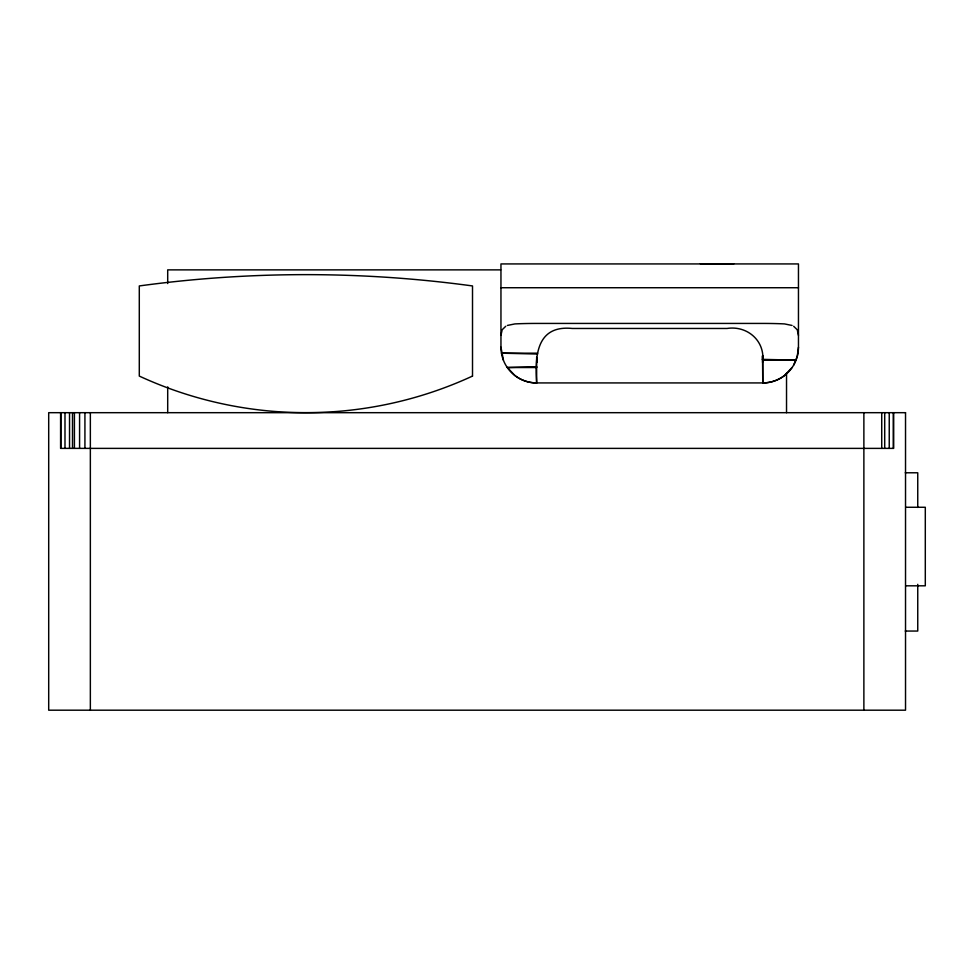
<?xml version="1.0" encoding="UTF-8"?>
<svg xmlns="http://www.w3.org/2000/svg" width="974" height="974" viewBox="0 0 974 974"><rect width="100%" height="100%" fill="white"/><g stroke="black" fill="none" stroke-linecap="round" stroke-linejoin="round"><path stroke-width="1.46" d="M536.808 366.674L507.369 367.527L514.917 375.55A35.648 35.575 0 0 0 536.65 382.928L762.764 382.928L762.532 356.204M793.676 365.08L797.243 356.472L798.461 347.231L798.461 263.93L500.953 263.93L500.953 347.231A35.697 35.697 0 0 0 536.65 382.928C534.799 356.046 536.479 324.817 572.359 328.469L727.067 328.469C747.472 325.243 765.734 341.363 762.508 362.291M762.472 355.632L762.459 360.161L796.001 360.161L762.399 359.357M500.953 335.373L502.17 329.772L505.737 326.29M792.045 367.527L784.496 375.55A35.648 35.575 0 0 1 762.764 382.928L762.764 355.729M507.369 325.45L514.917 323.916A35.648 2.338 0 0 1 536.65 323.429L762.764 323.429A35.648 2.338 0 0 1 784.496 323.916L792.045 325.45M700.367 263.808L733.836 263.808M500.685 269.871L167.698 269.871L167.698 283.544M500.953 287.732L798.461 287.732M537.624 353.185L501.513 353.185L537.538 354.037M507.369 367.527L536.784 367.527M905.248 472.78L917.751 472.78L917.751 507.454M905.674 507.271L925.3 507.271L925.3 585.812L905.674 585.812M905.248 631.055L917.751 631.055L917.751 584.327M793.676 326.29L797.243 329.772L798.461 335.373M503.424 360.161L500.953 347.231M536.893 357.726L536.905 362.291M893.633 412.684L893.633 448.381L60.595 448.381L60.595 412.684M893.328 412.684L893.328 448.381M889.238 412.684L889.238 448.381M884.709 412.684L884.709 448.381M881.726 412.684L881.726 448.381M863.877 412.684L863.877 710.192M786.529 373.164L786.529 412.684M536.65 357.239L536.65 382.928M167.698 386.861L167.698 412.684M90.351 412.684L90.351 710.192M84.921 412.684L84.921 448.381M79.576 412.684L79.576 448.381M74.414 412.684L74.414 448.381M72.502 412.684L72.502 448.381M69.531 412.684L69.531 448.381M64.99 412.684L64.99 448.381M60.899 412.684L60.899 448.381M798.461 347.231A35.697 35.697 0 0 1 762.764 382.928M905.528 412.684L48.7 412.684L48.7 710.192L905.528 710.192L905.528 412.684M472.512 376.074L472.512 285.942A1233.693 1233.693 0 0 0 139.294 285.942L139.294 376.074A397.429 397.429 0 0 0 472.512 376.074"/></g></svg>
